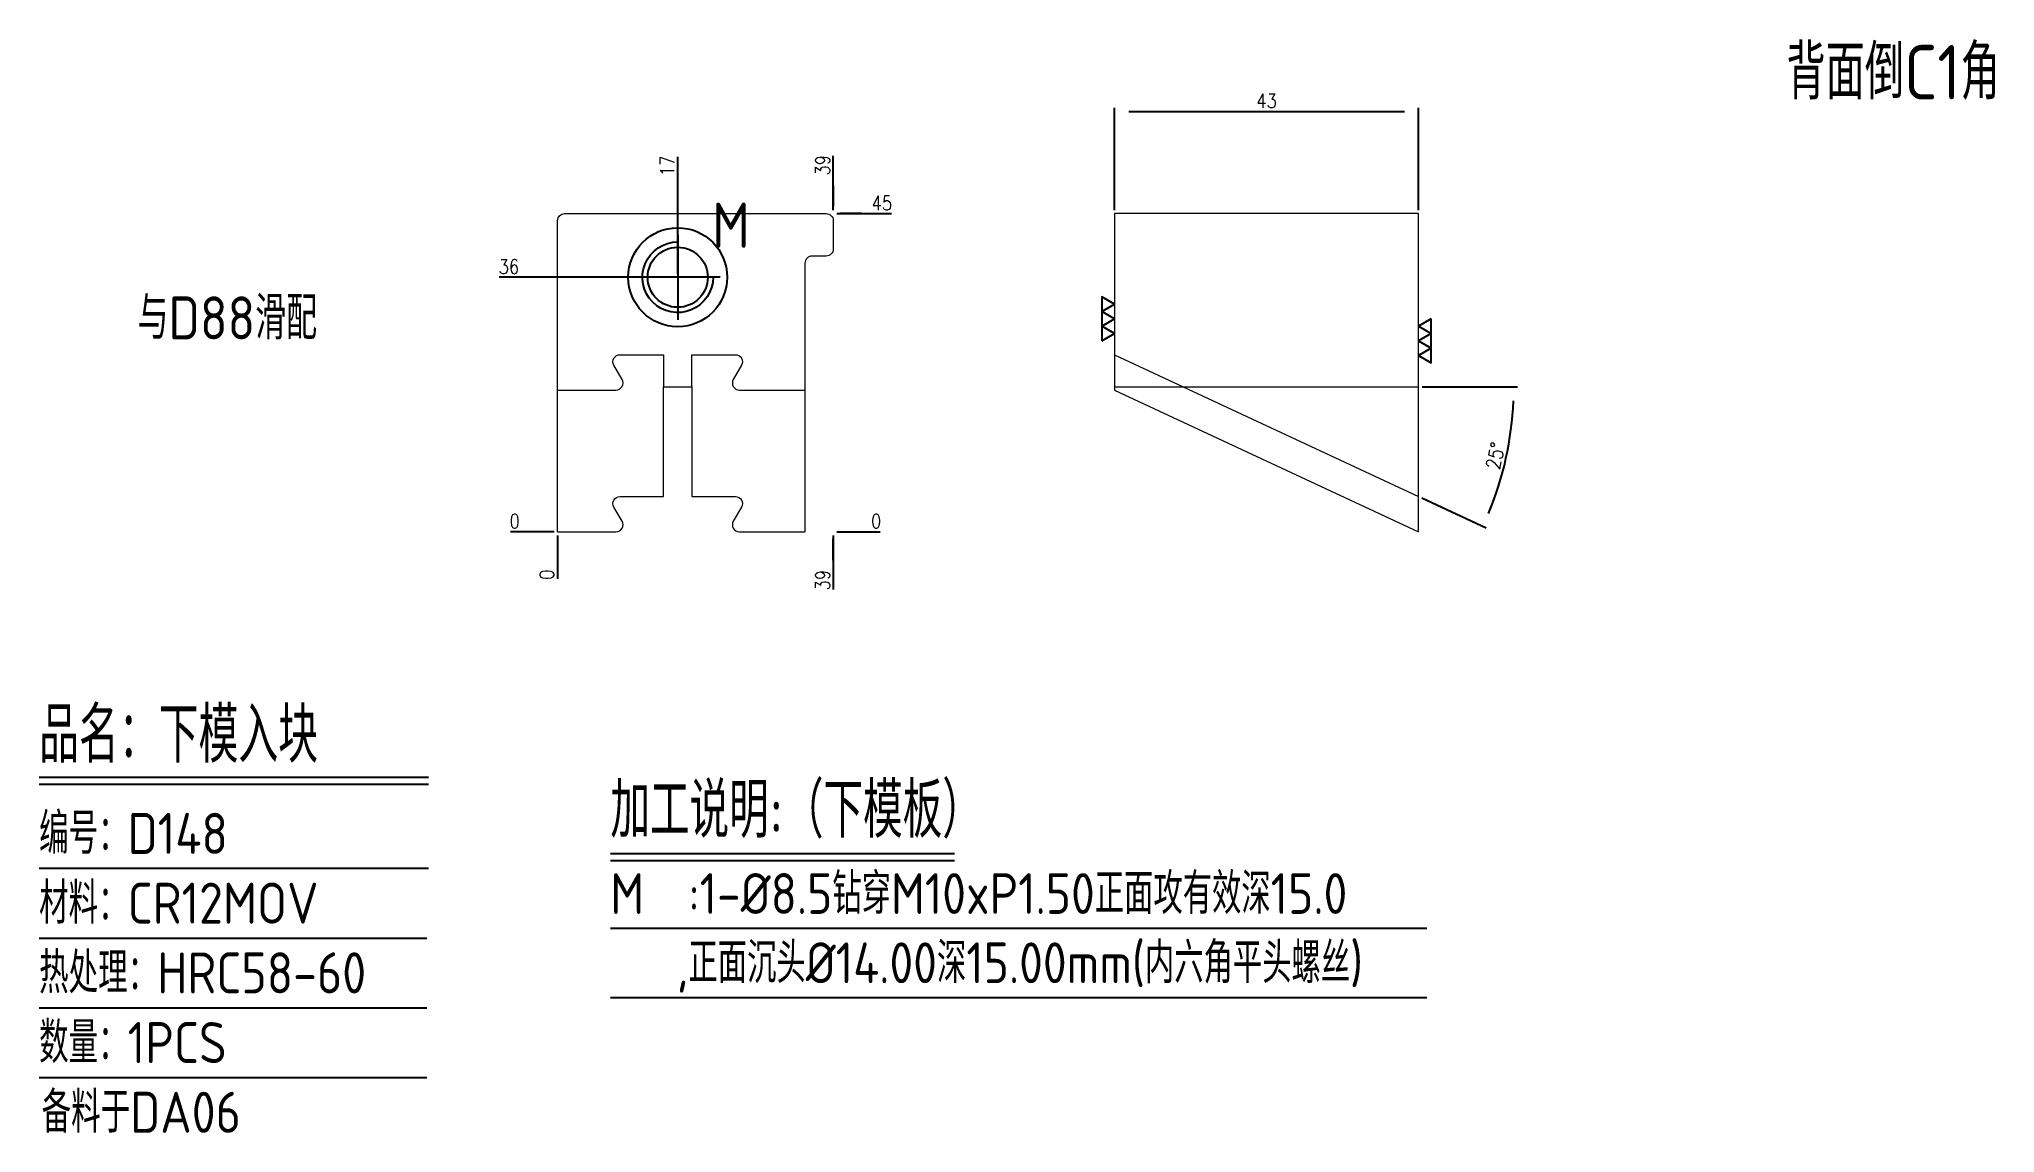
# Model space of a CAD drawing. Header units: millimetres. Extents: x 108763 to 109040, y -8002 to -7848.
import ezdxf
from ezdxf.enums import TextEntityAlignment as Align

# ---------------------------------------------------------------- set-up
doc = ezdxf.new("R2010")
doc.units = ezdxf.units.MM
doc.linetypes.add('CENTER', pattern=[0])
doc.linetypes.add('HIDDEN', pattern=[0])
for name, color, linetype in [('DIE_P', 2, 'Continuous'), ('DIM', 4, 'Continuous'), ('TEXT', 4, 'Continuous')]:
    doc.layers.add(name, color=color, linetype=linetype)
doc.styles.add('gbenor', font='gbenor.shx', dxfattribs={"bigfont": 'gbcbig.shx'})
doc.styles.get("Standard").update_dxf_attribs({"font": 'txt.shx', "width": 0.85, "bigfont": 'ctxt.shx'})
doc.dimstyles.new('T-2-WX', dxfattribs={"dimtxt": 2, "dimasz": 2, "dimexe": 0.5, "dimexo": 0.5, "dimgap": 0.5, "dimtad": 1, "dimtxsty": 'Standard', "dimblk": 'OPEN30', "dimcen": 0, "dimazin": 3, "dimtfac": 1, "dimtmove": 0, "dimatfit": 3, "dimldrblk": 'OPEN30', "dimlwd": -1, "dimlwe": -1})

# ---------------------------------------------------------------- blocks, each defined once
blk = doc.blocks.new('*D7579')
at = {"layer": 'Defpoints', "color": 0}
for p in [(108958.45, -7858.07), (108915.45, -7872.51), (108958.45, -7872.51)]:
    blk.add_point(p, dxfattribs=at)
at = {"layer": 'DIM', "color": 0}
for p, q in [((108915.45, -7872.01), (108915.45, -7857.57)), ((108917.45, -7858.07), (108956.45, -7858.07)), ((108958.45, -7872.01), (108958.45, -7857.57))]:
    blk.add_line(p, q, dxfattribs=at)
at = {"layer": 'DIM', "color": 0, "insert": (108936.95, -7856.57), "char_height": 2, "attachment_point": 5}
blk.add_mtext('43', dxfattribs=at)
blk = doc.blocks.new('_Open30')
blk = doc.blocks.new('*D7580')
at = {"layer": 'Defpoints', "color": 0}
for p in [(108915.45, -7892.45), (108915.45, -7896.99), (108958.45, -7896.99), (108969.96, -7910.4), (108958.45, -7912.51)]:
    blk.add_point(p, dxfattribs=at)
at = {"layer": 'DIM', "color": 0}
for p, q in [((108958.95, -7896.99), (108972.42, -7896.99)), ((108958.91, -7912.72), (108968, -7916.96))]:
    blk.add_line(p, q, dxfattribs=at)
blk.add_arc((108925.18, -7896.99), 46.74, 337.4519, 357.5481, dxfattribs=at)
at = {"layer": 'DIM', "color": 0, "insert": (108969.31, -7906.77), "char_height": 2, "attachment_point": 5, "rotation": 77.5}
blk.add_mtext('25%%d', dxfattribs=at)
blk = doc.blocks.new('*D7581')
at = {"layer": 'Defpoints', "color": 0}
for p in [(108836.66, -7917.51), (108875.66, -7917.51), (108880.66, -7917.51)]:
    blk.add_point(p, dxfattribs=at)
at = {"layer": 'DIM', "color": 0}
blk.add_line((108876.16, -7917.51), (108882.29, -7917.51), dxfattribs=at)
at = {"layer": 'DIM', "color": 0, "insert": (108881.73, -7916.01), "char_height": 2, "attachment_point": 5}
blk.add_mtext('0', dxfattribs=at)
blk = doc.blocks.new('*D7582')
at = {"layer": 'Defpoints', "color": 0}
for p in [(108875.66, -7872.51), (108880.66, -7872.51), (108836.66, -7917.51)]:
    blk.add_point(p, dxfattribs=at)
at = {"layer": 'DIM', "color": 0}
for p, q in [((108876.16, -7872.51), (108879.66, -7872.51)), ((108879.66, -7872.51), (108876.66, -7872.51)), ((108876.66, -7872.51), (108883.91, -7872.51))]:
    blk.add_line(p, q, dxfattribs=at)
at = {"layer": 'DIM', "color": 0, "insert": (108882.54, -7871.01), "char_height": 2, "attachment_point": 5}
blk.add_mtext('45', dxfattribs=at)
blk = doc.blocks.new('*D7583')
at = {"layer": 'Defpoints', "color": 0}
for p in [(108831.66, -7917.51), (108836.66, -7917.51), (108836.66, -7917.51)]:
    blk.add_point(p, dxfattribs=at)
at = {"layer": 'DIM', "color": 0}
blk.add_line((108836.16, -7917.51), (108830.03, -7917.51), dxfattribs=at)
at = {"layer": 'DIM', "color": 0, "insert": (108830.59, -7916.01), "char_height": 2, "attachment_point": 5}
blk.add_mtext('0', dxfattribs=at)
blk = doc.blocks.new('*D7584')
at = {"layer": 'Defpoints', "color": 0}
for p in [(108831.66, -7881.51), (108853.66, -7881.51), (108836.66, -7917.51)]:
    blk.add_point(p, dxfattribs=at)
at = {"layer": 'DIM', "color": 0}
for p, q in [((108835.66, -7881.51), (108828.41, -7881.51)), ((108839.66, -7881.51), (108835.66, -7881.51)), ((108853.16, -7881.51), (108839.66, -7881.51))]:
    blk.add_line(p, q, dxfattribs=at)
at = {"layer": 'DIM', "color": 0, "insert": (108829.78, -7880.01), "char_height": 2, "attachment_point": 5}
blk.add_mtext('36', dxfattribs=at)
blk = doc.blocks.new('*D7585')
at = {"layer": 'Defpoints', "color": 0}
for p in [(108836.66, -7917.51), (108875.66, -7917.51), (108875.66, -7922.51)]:
    blk.add_point(p, dxfattribs=at)
at = {"layer": 'DIM', "color": 0}
for p, q in [((108875.66, -7918.01), (108875.66, -7921.51)), ((108875.66, -7921.51), (108875.66, -7918.51)), ((108875.66, -7918.51), (108875.66, -7925.68))]:
    blk.add_line(p, q, dxfattribs=at)
at = {"layer": 'DIM', "color": 0, "insert": (108874.16, -7924.34), "char_height": 2, "attachment_point": 5, "rotation": 90}
blk.add_mtext('39', dxfattribs=at)
blk = doc.blocks.new('*D7586')
at = {"layer": 'Defpoints', "color": 0}
for p in [(108836.66, -7917.51), (108836.66, -7917.51), (108836.66, -7922.51)]:
    blk.add_point(p, dxfattribs=at)
at = {"layer": 'DIM', "color": 0}
blk.add_line((108836.66, -7918.01), (108836.66, -7924.14), dxfattribs=at)
at = {"layer": 'DIM', "color": 0, "insert": (108835.16, -7923.57), "char_height": 2, "attachment_point": 5, "rotation": 90}
blk.add_mtext('0', dxfattribs=at)
blk = doc.blocks.new('*D7587')
at = {"layer": 'Defpoints', "color": 0}
for p in [(108875.66, -7867.51), (108875.66, -7872.51), (108836.66, -7917.51)]:
    blk.add_point(p, dxfattribs=at)
at = {"layer": 'DIM', "color": 0}
for p, q in [((108875.66, -7871.51), (108875.66, -7864.34)), ((108875.66, -7872.01), (108875.66, -7868.51)), ((108875.66, -7868.51), (108875.66, -7871.51))]:
    blk.add_line(p, q, dxfattribs=at)
at = {"layer": 'DIM', "color": 0, "insert": (108874.16, -7865.67), "char_height": 2, "attachment_point": 5, "rotation": 90}
blk.add_mtext('39', dxfattribs=at)
blk = doc.blocks.new('*D7588')
at = {"layer": 'Defpoints', "color": 0}
for p in [(108853.66, -7867.51), (108853.66, -7881.51), (108836.66, -7917.51)]:
    blk.add_point(p, dxfattribs=at)
at = {"layer": 'DIM', "color": 0}
for p, q in [((108853.66, -7871.51), (108853.66, -7864.5)), ((108853.66, -7875.51), (108853.66, -7871.51)), ((108853.66, -7881.01), (108853.66, -7875.51))]:
    blk.add_line(p, q, dxfattribs=at)
at = {"layer": 'DIM', "color": 0, "insert": (108852.16, -7865.75), "char_height": 2, "attachment_point": 5, "rotation": 90}
blk.add_mtext('17', dxfattribs=at)

msp = doc.modelspace()

# ---------------------------------------------------------------- linework, layer by layer
at = {"layer": 'DIE_P', "color": 1, "linetype": 'HIDDEN', "lineweight": 15, "ltscale": 15}
for p, q in [((108915.453, -7892.455), (108958.453, -7912.506)), ((108915.453, -7896.993), (108958.453, -7896.993))]:
    msp.add_line(p, q, dxfattribs=at)
at = {"layer": 'DIE_P', "color": 1, "linetype": 'Continuous', "lineweight": 15, "ltscale": 15}
msp.add_line((108915.453, -7897.455), (108958.453, -7917.506), dxfattribs=at)
at = {"layer": 'DIE_P', "linetype": 'Continuous', "lineweight": 15}
msp.add_lwpolyline([(108836.659, -7917.506), (108836.659, -7873.51, -0.4142136), (108837.659, -7872.51), (108874.659, -7872.51, -0.4142136), (108875.659, -7873.51), (108875.659, -7877.51, -0.4142136), (108874.659, -7878.51), (108872.659, -7878.51, 0.4142136), (108871.659, -7879.51), (108871.659, -7917.506)], format="xyb", dxfattribs=at)
msp.add_lwpolyline([(108958.453, -7917.506), (108958.453, -7909.796), (108958.453, -7872.51), (108915.453, -7872.51), (108915.453, -7897.455)], dxfattribs=at)
at = {"layer": 'DIE_P', "linetype": 'CENTER'}
for points in [[(108853.659, -7875.51), (108853.659, -7887.51)], [(108859.659, -7881.51), (108847.659, -7881.51)]]:
    msp.add_lwpolyline(points, dxfattribs=at)
at = {"layer": 'DIE_P'}
msp.add_lwpolyline([(108858.659, -7881.51, -2.4142136), (108853.659, -7876.51)], format="xyb", dxfattribs=at)
at = {"layer": 'DIE_P', "color": 1, "linetype": 'Continuous', "lineweight": 15}
msp.add_lwpolyline([(108836.659, -7897.455), (108844.927, -7897.455, 0.5773503), (108845.793, -7895.955), (108844.638, -7893.955, -0.5773503), (108845.505, -7892.455), (108851.659, -7892.455), (108851.659, -7896.993), (108855.659, -7896.993), (108855.659, -7892.455), (108861.814, -7892.455, -0.5773503), (108862.68, -7893.955), (108861.525, -7895.955, 0.5773503), (108862.391, -7897.455), (108871.659, -7897.455)], format="xyb", dxfattribs=at)
at = {"layer": 'DIE_P', "color": 1, "linetype": 'Continuous', "lineweight": 15, "elevation": 0}
msp.add_lwpolyline([(108836.659, -7917.506), (108844.927, -7917.506, 0.5773503), (108845.793, -7916.006), (108844.638, -7914.006, -0.5773503), (108845.505, -7912.506), (108851.659, -7912.506), (108851.659, -7896.993), (108855.659, -7896.993), (108855.659, -7912.506), (108861.814, -7912.506, -0.5773503), (108862.68, -7914.006), (108861.525, -7916.006, 0.5773503), (108862.391, -7917.506), (108871.659, -7917.506)], format="xyb", dxfattribs=at)
at = {"layer": 'DIE_P', "linetype": 'Continuous'}
msp.add_circle((108853.659, -7881.51), 7, dxfattribs=at)
at = {"layer": 'DIE_P'}
msp.add_circle((108853.659, -7881.51), 4.25, dxfattribs=at)
at = {"layer": 'DIM', "color": 4, "linetype": 'Continuous', "lineweight": 25}
for p, q in [((108763.331, -7952.18), (108818.394, -7952.18)), ((108763.331, -7953.195), (108818.394, -7953.195)), ((108763.331, -7965.083), (108818.394, -7965.083)), ((108763.331, -7974.941), (108818.155, -7974.941)), ((108763.331, -7984.799), (108818.155, -7984.799)), ((108763.331, -7994.657), (108818.155, -7994.657))]:
    msp.add_line(p, q, dxfattribs=at)
at = {"layer": 'TEXT', "color": 3}
for p, q in [((108844.133, -7962.98), (108892.794, -7962.98)), ((108844.133, -7963.988), (108892.794, -7963.988)), ((108844.133, -7973.549), (108959.609, -7973.549)), ((108844.133, -7983.341), (108959.609, -7983.341))]:
    msp.add_line(p, q, dxfattribs=at)
at = {"layer": 'TEXT'}
for points in [[(108913.653, -7890.504), (108915.453, -7889.464), (108913.653, -7888.425), (108915.453, -7887.386), (108913.653, -7886.347), (108915.453, -7885.307), (108913.653, -7884.268), (108913.653, -7890.504)], [(108960.253, -7887.386), (108958.453, -7888.425), (108960.253, -7889.464), (108958.453, -7890.504), (108960.253, -7891.543), (108958.453, -7892.582), (108960.253, -7893.621), (108960.253, -7887.386)]]:
    msp.add_lwpolyline(points, close=True, dxfattribs=at)

# ---------------------------------------------------------------- texts
at = {"layer": 'DIM', "color": 3, "linetype": 'Continuous', "lineweight": 25, "style": 'gbenor'}
for s, height, p in [('品名：下模入块', 7.8285, (108763.331, -7950.151)), ('编号：D148', 5.7989, (108763.331, -7963.053)), ('材料：CR12MOV', 5.7989, (108763.331, -7972.911)), ('热处理：HRC58-60', 5.79888, (108763.331, -7982.769)), ('数量：1PCS', 5.7989, (108763.331, -7992.628)), ('备料于DA06', 5.7989, (108763.684, -8002.486))]:
    msp.add_text(s, height=height, dxfattribs=at).set_placement(p)
at = {"layer": 'TEXT', "color": 4, "lineweight": 18, "style": 'gbenor'}
msp.add_text('背面倒C1角', height=7.7011, dxfattribs=at).set_placement((109010.485, -7856.364))
at = {"layer": 'TEXT', "color": 4, "style": 'gbenor'}
msp.add_text('M', height=6.4, dxfattribs=at).set_placement((108861.187, -7874.139), align=Align.MIDDLE_CENTER)
for s, height, p in [('与D88滑配', 6.075, (108777.246, -7890.291)), ('加工说明:（下模板）', 7.776, (108844.133, -7960.762)), ('M  :1-%%C8.5钻穿M10xP1.50正面攻有效深15.0', 5.76, (108844.133, -7971.533)), ('   ,正面沉头%%C14.00深15.00mm(内六角平头螺丝)', 5.76, (108844.133, -7981.325))]:
    msp.add_text(s, height=height, dxfattribs=at).set_placement(p)

# ---------------------------------------------------------------- dimensions: what is measured, and where the dimension line sits
at = {"layer": 'DIM'}
dim = msp.add_linear_dim(base=(108958.453, -7858.072), p1=(108915.453, -7872.51), p2=(108958.453, -7872.51), dimstyle='T-2-WX', dxfattribs=at)
dim.commit()
dim.dimension.update_dxf_attribs({"geometry": '*D7579', "text_midpoint": (108936.953, -7856.572)})
for feature_location, offset, dtype, origin, picture, middle in [((108875.659, -7872.51), (0, 5), 1, (108836.659, -7917.506), '*D7587', (108874.159, -7865.674)), ((108853.659, -7881.51), (0, 14), 1, (108836.659, -7917.506), '*D7588', (108852.159, -7865.755)), ((108875.659, -7872.51), (5, 0), 0, (108836.659, -7917.506), '*D7582', (108882.535, -7871.01)), ((108853.659, -7881.51), (-22, 0), 0, (108836.659, -7917.506), '*D7584', (108829.783, -7880.01)), ((108836.659205501, -7917.505957609), (-5, 0), 0, (108836.659205501, -7917.505957609), '*D7583', (108830.592538834, -7916.005957609)), ((108875.65920552, -7917.505957609), (5, 0), 0, (108836.659205501, -7917.505957609), '*D7581', (108881.725872187, -7916.005957609)), ((108836.659205501, -7917.505957609), (0, -5), 1, (108836.659205501, -7917.505957609), '*D7586', (108835.159205501, -7923.572624275)), ((108875.659, -7917.506), (0, -5), 1, (108836.659, -7917.506), '*D7585', (108874.159, -7924.342))]:
    dim = msp.add_ordinate_dim(feature_location=feature_location, offset=offset, dtype=dtype, origin=origin, dimstyle='T-2-WX', dxfattribs=at)
    dim.commit()
    dim.dimension.update_dxf_attribs({"geometry": picture, "text_midpoint": middle})
dim = msp.add_angular_dim_2l(base=(108969.961, -7910.398), line1=((108915.453, -7896.993), (108958.453, -7896.993)), line2=((108915.453, -7892.455), (108958.453, -7912.506)), dimstyle='T-2-WX', dxfattribs=at)
dim.commit()
dim.dimension.update_dxf_attribs({"geometry": '*D7580', "text_midpoint": (108969.306, -7906.774)})

doc.saveas('drawing.dxf')
